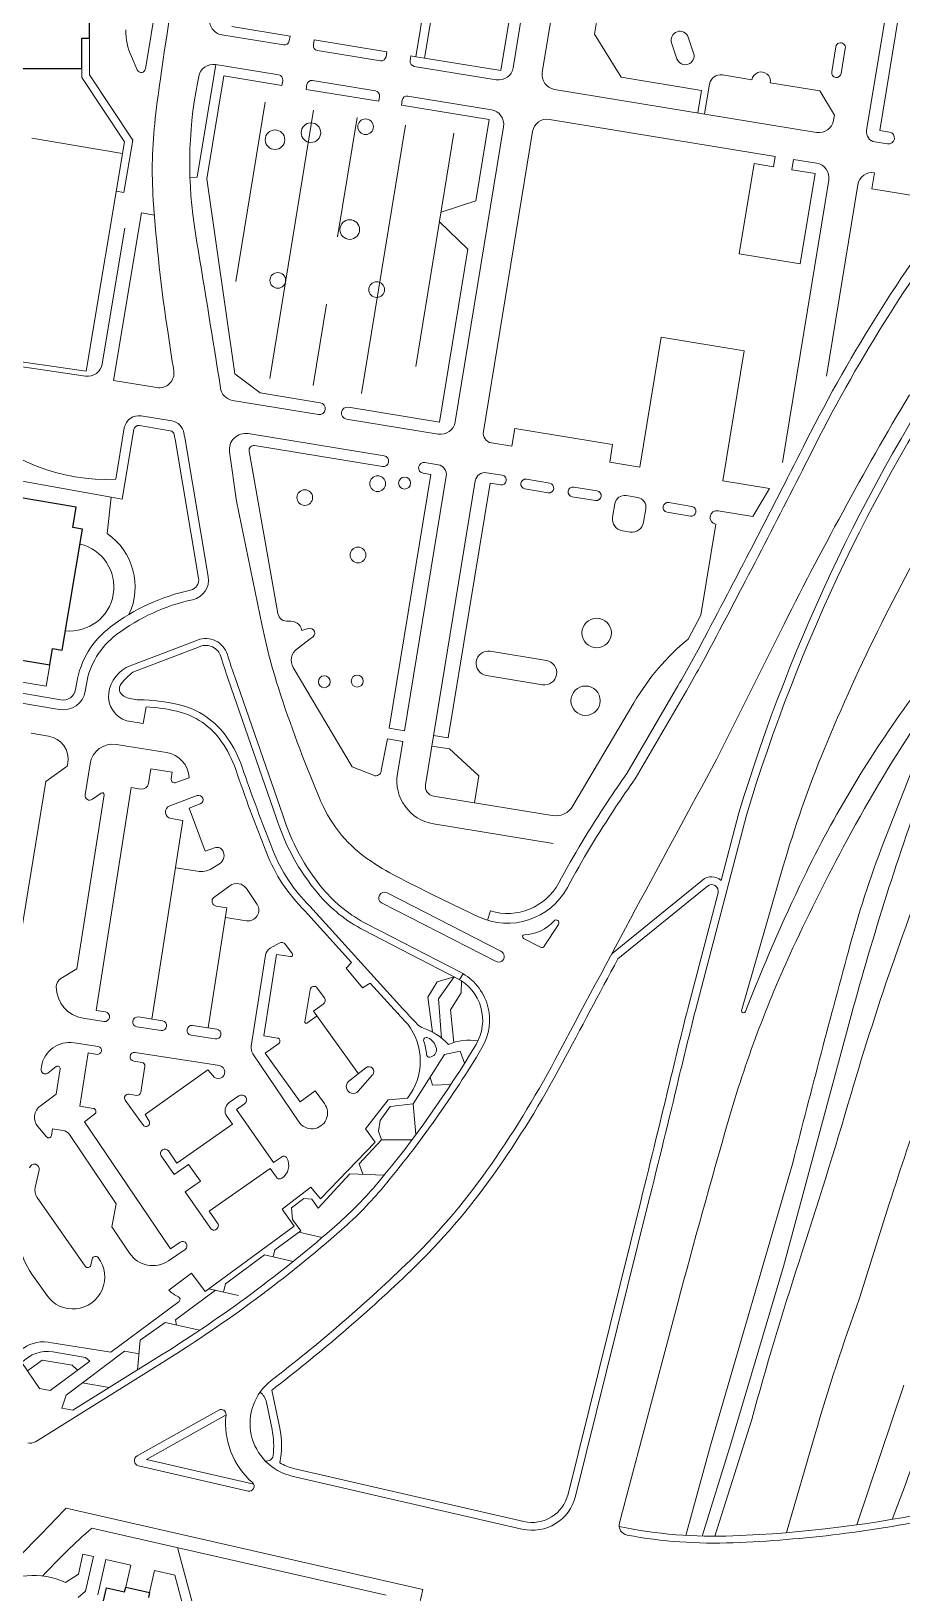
# Model space of a CAD drawing. Header units: feet. Extents: x 2817291 to 2825191, y 230718 to 237492.
# Drawn here: x 2821381 to 2822273, y 232262 to 233862 of the extents above; entities that cross this region are included whole.
import ezdxf

# ---------------------------------------------------------------- set-up
doc = ezdxf.new("R2010")
doc.units = ezdxf.units.FT
doc.layers.add('63', color=7, linetype='Continuous', lineweight=13)

msp = doc.modelspace()

# ---------------------------------------------------------------- linework, layer by layer
at = {"layer": '63', "lineweight": 25}
for p, q in [((2821440.99, 233854.704), (2821440.99, 234300.932)), ((2821432.95, 233854.704), (2821440.99, 233854.704)), ((2821432.95, 233823.549), (2821432.95, 233854.704)), ((2821258.077, 233823.549), (2821432.95, 233823.549)), ((2821427.299, 233374.235), (2821085.333, 233431.52)), ((2821423.812, 233353.42), (2821427.299, 233374.235)), ((2821412.968, 233227.858), (2821433.724, 233351.759)), ((2821433.724, 233351.759), (2821423.812, 233353.42)), ((2821139.547, 233256.338), (2821400.234, 233212.668)), ((2821400.234, 233212.668), (2821403.056, 233229.519)), ((2821403.056, 233229.519), (2821412.968, 233227.858)), ((2821436.639, 232172.387), (2821458.335, 232267.428)), ((2821458.335, 232267.428), (2821476.951, 232263.179)), ((2821476.951, 232263.179), (2821478.07, 232268.078)), ((2821478.07, 232268.078), (2821490.317, 232265.282)), ((2821490.317, 232265.282), (2821502.565, 232262.486)), ((2821502.565, 232262.486), (2821501.447, 232257.587))]:
    msp.add_line(p, q, dxfattribs=at)
at = {"layer": '63'}
for p, q in [((2821875.143, 233824.424), (2821924.909, 234127.906)), ((2821949.336, 234090.546), (2821904.897, 233819.545)), ((2822288.71, 234073.342), (2822237.318, 233759.942)), ((2822250.78, 233760.025), (2822301.806, 234071.194)), ((2821801.418, 233994.625), (2821775.356, 233835.695)), ((2821806.4, 233969.112), (2821784.282, 233834.231)), ((2821862.632, 233821.383), (2821884.75, 233956.264)), ((2821968.488, 233920.381), (2821958.405, 233858.891)), ((2821498.229, 233823.168), (2821513.068, 233913.552)), ((2821576.481, 233858.122), (2821639.841, 233847.733)), ((2821646.426, 233856.837), (2821586.92, 233866.595)), ((2821645.613, 233851.878), (2821646.426, 233856.837)), ((2821958.405, 233858.891), (2821985.783, 233814.682)), ((2821440.99, 233816.929), (2821440.99, 233854.704)), ((2821670.407, 233847.812), (2821671.22, 233852.771)), ((2821671.22, 233852.771), (2821745.603, 233840.574)), ((2821739.018, 233831.469), (2821674.553, 233842.04)), ((2821745.603, 233840.574), (2821744.79, 233835.615)), ((2822042.92, 233833.59), (2822037.426, 233849.767)), ((2822054.555, 233855.585), (2822060.05, 233839.408)), ((2822205.78, 233845.824), (2822201.552, 233820.038)), ((2822211.266, 233818.445), (2822215.495, 233844.231)), ((2821483.816, 233835.783), (2821489.954, 233822.091)), ((2821570.148, 233827.589), (2821634.799, 233816.988)), ((2821770.397, 233836.508), (2821769.584, 233831.549)), ((2821775.356, 233835.695), (2821770.397, 233836.508)), ((2821773.73, 233825.777), (2821857.827, 233811.987)), ((2821775.356, 233835.695), (2821784.282, 233834.231)), ((2821784.282, 233834.231), (2821862.632, 233821.383)), ((2821432.95, 233814.504), (2821432.95, 233823.549)), ((2821476.774, 233748.475), (2821432.95, 233814.504)), ((2821485.228, 233750.277), (2821440.99, 233816.929)), ((2821578.625, 233816.015), (2821561.325, 233710.513)), ((2821638.132, 233806.257), (2821578.625, 233816.015)), ((2821638.945, 233811.216), (2821638.132, 233806.257)), ((2821733.976, 233800.724), (2821669.511, 233811.296)), ((2821985.783, 233814.682), (2822068.1, 233801.184)), ((2822119.787, 233812.059), (2822089.51, 233817.024)), ((2822189.21, 233800.674), (2822138.63, 233808.969)), ((2821663.739, 233807.15), (2821662.926, 233802.191)), ((2821662.926, 233802.191), (2821737.309, 233789.994)), ((2821737.309, 233789.994), (2821738.122, 233794.952)), ((2821767.201, 233795.276), (2821852.786, 233781.242)), ((2821917.334, 233802.229), (2822186.104, 233758.156)), ((2822068.1, 233801.184), (2822064.319, 233778.126)), ((2822076.266, 233807.512), (2822071.261, 233776.988)), ((2822204.273, 233775.799), (2822189.21, 233800.674)), ((2821590.948, 233605.468), (2821621.035, 233788.945)), ((2821625.574, 233506.093), (2821670.623, 233780.814)), ((2821760.615, 233786.172), (2821761.429, 233791.13)), ((2821850.371, 233771.454), (2821760.615, 233786.172)), ((2821695.193, 233651.163), (2821715.253, 233773.495)), ((2821719.793, 233490.643), (2821764.842, 233765.364)), ((2821865.223, 233763.926), (2821815.632, 233461.509)), ((2821836.707, 233688.131), (2821850.371, 233771.454)), ((2822143.578, 233733.557), (2821912.292, 233771.484)), ((2822203.42, 233770.593), (2822204.273, 233775.799)), ((2821381.694, 233752.193), (2821474.785, 233736.598)), ((2821437.429, 233513.6), (2821476.774, 233748.475)), ((2821476.234, 233696.584), (2821485.228, 233750.277)), ((2821775.236, 233518.215), (2821814.43, 233757.232)), ((2821894.976, 233759.047), (2821844.572, 233451.671)), ((2822245.61, 233748.398), (2822258.706, 233746.25)), ((2822260.698, 233758.399), (2822250.78, 233760.025)), ((2822141.829, 233722.895), (2822143.578, 233733.557)), ((2822162.421, 233730.467), (2822160.673, 233719.805)), ((2822186.021, 233726.598), (2822162.421, 233730.467)), ((2822106.869, 233633.913), (2822121.994, 233726.148)), ((2822121.994, 233726.148), (2822141.829, 233722.895)), ((2822160.673, 233719.805), (2822184.475, 233715.902)), ((2822184.475, 233715.902), (2822169.351, 233623.667)), ((2822242.803, 233700.227), (2822245.527, 233716.84)), ((2821468.304, 233697.912), (2821476.234, 233696.584)), ((2821561.325, 233710.513), (2821589.767, 233510.894)), ((2822151.01, 233419.932), (2822198.458, 233709.282)), ((2822228.211, 233704.403), (2822196.051, 233508.279)), ((2822305.487, 233689.948), (2822242.803, 233700.227)), ((2821801.154, 233676.272), (2821836.707, 233688.131)), ((2821494.123, 233675.629), (2821465.397, 233504.151)), ((2821507.461, 233673.395), (2821494.123, 233675.629)), ((2821828.593, 233638.647), (2821799.536, 233666.407)), ((2821477.257, 233660.112), (2821453.958, 233521.024)), ((2821799.507, 233461.272), (2821828.593, 233638.647)), ((2822169.351, 233623.667), (2822106.869, 233633.913)), ((2821670.204, 233498.775), (2821683.868, 233582.099)), ((2822004.807, 233415.211), (2822026.629, 233548.283)), ((2822026.629, 233548.283), (2822111.921, 233534.296)), ((2821436.923, 233508.595), (2821348.855, 233521.387)), ((2821349.577, 233526.36), (2821437.429, 233513.6)), ((2822111.921, 233534.296), (2822090.1, 233401.225)), ((2821575.035, 233496.367), (2821573.653, 233505.964)), ((2821589.767, 233510.894), (2821615.703, 233491.413)), ((2821465.397, 233504.151), (2821509.936, 233496.69)), ((2821615.703, 233491.413), (2821677.475, 233481.283)), ((2821675.496, 233469.212), (2821587.516, 233483.639)), ((2821706.214, 233476.57), (2821799.507, 233461.272)), ((2821523.683, 233452.607), (2821492.291, 233457.866)), ((2821525.344, 233462.519), (2821493.951, 233467.778)), ((2821798.316, 233449.071), (2821704.234, 233464.499)), ((2821476.592, 233455.4), (2821467.792, 233402.866)), ((2821486.504, 233453.74), (2821474.56, 233382.437)), ((2821552.68, 233301.41), (2821528.568, 233443.987)), ((2821562.589, 233303.086), (2821538.477, 233445.663)), ((2821742.926, 233426.762), (2821603.571, 233449.613)), ((2821873.894, 233436.678), (2821876.85, 233454.704)), ((2821876.85, 233454.704), (2821977.019, 233438.279)), ((2821463.101, 233384.357), (2821237.158, 233425.197)), ((2821584.465, 233430.876), (2821591.743, 233380.337)), ((2821633.969, 233265.383), (2821604.562, 233431.679)), ((2821610.146, 233437.333), (2821741.137, 233415.852)), ((2821852.863, 233440.127), (2821873.894, 233436.678)), ((2821977.019, 233438.279), (2821974.062, 233420.252)), ((2821790.725, 233407.721), (2821782.791, 233409.022)), ((2821784.58, 233419.931), (2821798.262, 233417.688)), ((2821847.851, 233409.556), (2821863.922, 233406.921)), ((2821974.062, 233420.252), (2822004.807, 233415.211)), ((2821748.116, 233147.877), (2821790.725, 233407.721)), ((2821806.553, 233406.144), (2821763.781, 233145.308)), ((2821785.24, 233089.849), (2821836.306, 233401.265)), ((2821851.386, 233398.792), (2821808.614, 233137.956)), ((2821862.296, 233397.003), (2821851.386, 233398.792)), ((2821887.09, 233392.937), (2821910.892, 233389.034)), ((2821912.519, 233398.952), (2821888.716, 233402.855)), ((2821937.313, 233394.886), (2821961.115, 233390.983)), ((2822090.1, 233401.225), (2822137.705, 233393.418)), ((2822137.705, 233393.418), (2822120.791, 233364.799)), ((2821459.081, 233347.171), (2821463.101, 233384.357)), ((2821463.101, 233384.357), (2821474.56, 233382.437)), ((2821591.743, 233380.337), (2821617.873, 233252.699)), ((2821959.489, 233381.065), (2821935.687, 233384.968)), ((2821979.325, 233377.813), (2821977.048, 233363.928)), ((2822002.77, 233384.152), (2821990.869, 233386.104)), ((2822058.309, 233375.045), (2822034.506, 233378.948)), ((2822008.784, 233358.724), (2822011.061, 233372.608)), ((2822032.88, 233369.03), (2822056.683, 233365.127)), ((2822120.791, 233364.799), (2822085.087, 233370.654)), ((2821986.997, 233350.075), (2821994.931, 233348.774)), ((2822082.81, 233356.769), (2822067.522, 233263.543)), ((2821665.071, 233250.099), (2821658.633, 233248.099)), ((2822067.522, 233263.543), (2822054.368, 233239.22)), ((2820998.189, 233235.949), (2821409.989, 233166.965)), ((2821551.75, 233238.192), (2821482.669, 233211.855)), ((2821653.623, 233229.251), (2821668.566, 233240.36)), ((2822148.898, 233246.837), (2822083.578, 233115.926)), ((2821554.256, 233231.619), (2821485.473, 233205.395)), ((2821851.671, 233226.629), (2821909.194, 233217.196)), ((2821258.64, 233213.969), (2821396.581, 233190.862)), ((2821269.462, 233200.696), (2821411.65, 233176.878)), ((2821396.581, 233190.862), (2821400.234, 233212.668)), ((2821710.053, 233108.289), (2821649.744, 233209.914)), ((2821905.128, 233192.402), (2821847.605, 233201.835)), ((2821426.629, 233187.559), (2821427.801, 233194.552)), ((2821436.541, 233185.898), (2821437.713, 233192.892)), ((2821632.297, 233056.525), (2821583.088, 233198.129)), ((2821638.979, 233058.731), (2821589.733, 233200.438)), ((2822043.923, 233191.35), (2821991.677, 233101.552)), ((2822000.139, 233096.111), (2822052.61, 233186.296)), ((2821495.933, 233152.568), (2821498.972, 233169.655)), ((2821998.858, 233173.977), (2821936.333, 233068.219)), ((2821479.318, 233155.352), (2821495.933, 233152.568)), ((2822257.591, 233038.225), (2822303.785, 233155.826)), ((2821399.029, 233139.786), (2821381.214, 233142.833)), ((2821746.327, 233136.967), (2821739.968, 233104.402)), ((2821761.992, 233134.399), (2821746.327, 233136.967)), ((2821763.781, 233145.308), (2821748.116, 233147.877)), ((2821808.614, 233137.956), (2821793.534, 233140.429)), ((2821519.719, 233123.098), (2821468.563, 233131.144)), ((2821756.543, 233101.168), (2821761.992, 233134.399)), ((2821791.745, 233129.52), (2821809.8, 233126.559)), ((2821809.8, 233126.559), (2821839.943, 233099.211)), ((2821396.09, 233093.387), (2821418.131, 233108.99)), ((2821418.131, 233108.99), (2821418.656, 233112.062)), ((2821441.577, 233111.494), (2821436.561, 233079.608)), ((2821501.462, 233091.204), (2821503.832, 233106.266)), ((2821503.832, 233106.266), (2821525.674, 233102.831)), ((2821732.05, 233099.589), (2821710.053, 233108.289)), ((2821330.621, 232692.662), (2821396.09, 233093.387)), ((2821525.674, 233102.831), (2821524.625, 233096.164)), ((2821529.575, 233092.097), (2821543.076, 233097.041)), ((2821839.943, 233099.211), (2821835.389, 233071.441)), ((2821455.878, 233079.522), (2821427.877, 232901.513)), ((2821444.04, 233075.035), (2821452.792, 233081.409)), ((2821447.617, 232858.842), (2821483.518, 233087.079)), ((2821483.518, 233087.079), (2821493.617, 233085.491)), ((2821523.192, 233068.338), (2821551.222, 233078.801)), ((2821915.216, 233058.351), (2821793.532, 233078.305)), ((2821554.386, 233070.327), (2821543.087, 233066.11)), ((2821543.087, 233066.11), (2821559.605, 233021.856)), ((2822061.848, 232858.565), (2822114.239, 233058.884)), ((2822088.403, 232991.876), (2822106.499, 233061.063)), ((2821504.897, 232849.88), (2821536.744, 233053.432)), ((2821536.744, 233053.432), (2821524.509, 233055.346)), ((2821916.127, 233029.685), (2821793.435, 233049.804)), ((2821559.605, 233021.856), (2821569.021, 233025.371)), ((2821566.228, 233004.228), (2821574.106, 233009.041)), ((2821578.072, 233021.24), (2821578.201, 233020.896)), ((2821529.132, 233004.778), (2821551.454, 233001.285)), ((2822109.326, 232859.738), (2822151.537, 233005.465)), ((2821568.503, 232974.561), (2821584.845, 232986.481)), ((2821601.697, 232983.536), (2821612.591, 232967.423)), ((2821862.388, 232919.34), (2821745.913, 232979.177)), ((2821976.094, 232916.777), (2822069.06, 232992.366)), ((2822074.132, 232986.128), (2821982.418, 232911.557)), ((2822054.06, 232860.566), (2822085.06, 232979.093)), ((2821562.487, 232840.869), (2821581.751, 232963.993)), ((2821581.751, 232963.993), (2821570.64, 232965.732)), ((2821666.85, 232965.516), (2821762.072, 232860.526)), ((2821740.157, 232968.918), (2821857.623, 232908.918)), ((2821851.848, 232960.712), (2821848.913, 232951.1)), ((2821601.947, 232950.661), (2821580.197, 232954.064)), ((2821661.772, 232960.644), (2821709.52, 232907.998)), ((2821820.998, 232897.871), (2821725.41, 232947.174)), ((2821906.994, 232924.463), (2821921.637, 232946.958)), ((2821817.773, 232891.619), (2821722.185, 232940.922)), ((2821885.773, 232932.534), (2821903.062, 232923.439)), ((2821621.346, 232915.513), (2821606.676, 232822.252)), ((2821619.513, 232832.712), (2821632.63, 232916.105)), ((2821635.244, 232927.786), (2821626.183, 232922.557)), ((2821632.63, 232916.105), (2821646.826, 232913.872)), ((2821648.712, 232916.958), (2821641.848, 232926.385)), ((2821427.877, 232901.513), (2821411.622, 232891.365)), ((2821709.52, 232907.998), (2821703.923, 232902.078)), ((2821703.923, 232902.078), (2821720.856, 232881.849)), ((2821681.604, 232871.787), (2821674.357, 232881.74)), ((2821720.856, 232881.849), (2821728.726, 232886.821)), ((2821728.726, 232886.821), (2821756.861, 232855.8)), ((2821787.567, 232872.48), (2821797.382, 232888.135)), ((2821797.382, 232888.135), (2821814.551, 232893.28)), ((2821814.551, 232893.28), (2821798.464, 232870.617)), ((2821820.161, 232890.3), (2821824.004, 232896.2)), ((2821821.952, 232876.796), (2821822.066, 232889.117)), ((2821667.03, 232880.003), (2821661.591, 232847.089)), ((2821670.606, 232858.06), (2821680.538, 232865.174)), ((2821792.463, 232836.488), (2821787.567, 232872.48)), ((2821798.464, 232870.617), (2821801.821, 232830.361)), ((2821810.809, 232859.329), (2821821.952, 232876.796)), ((2821434.49, 232850.723), (2821455.682, 232847.407)), ((2821457.236, 232857.337), (2821447.617, 232858.842)), ((2821515.819, 232848.171), (2821490.996, 232852.055)), ((2821663.762, 232845.739), (2821674.118, 232853.158)), ((2821716.521, 232793.966), (2821670.606, 232858.06)), ((2821814.35, 232825.949), (2821810.809, 232859.329)), ((2822151.978, 232596.339), (2822221.584, 232853.7)), ((2821489.442, 232842.125), (2821514.265, 232838.241)), ((2821545.047, 232833.425), (2821569.87, 232829.541)), ((2821571.424, 232839.471), (2821546.6, 232843.355)), ((2821449.921, 232821.743), (2821425.1, 232825.647)), ((2821633.614, 232830.494), (2821619.513, 232832.712)), ((2821621.012, 232815.114), (2821634.901, 232825.064)), ((2821804.658, 232813.528), (2821820.923, 232817.021)), ((2821820.923, 232817.021), (2821825.278, 232804.697)), ((2821391.78, 232801.384), (2821391.346, 232798.628)), ((2821398.127, 232794.59), (2821406.95, 232801.334)), ((2821431.147, 232760.601), (2821439.736, 232815.206)), ((2821439.736, 232815.206), (2821448.671, 232813.8)), ((2821494.766, 232805.532), (2821486.242, 232806.873)), ((2821487.647, 232815.809), (2821574.022, 232802.222)), ((2821493.379, 232774.633), (2821497.622, 232801.61)), ((2821608.425, 232814.377), (2821655.458, 232744.596)), ((2821656.714, 232765.277), (2821621.012, 232815.114)), ((2821772.504, 232763.153), (2821804.658, 232813.528)), ((2821410.747, 232799.073), (2821406.656, 232773.07)), ((2821562.164, 232797.983), (2821497.977, 232752.124)), ((2821567.34, 232792.082), (2821562.164, 232797.983)), ((2821706.784, 232786.301), (2821724.246, 232800.049)), ((2821731.121, 232792.774), (2821716.409, 232776.116)), ((2821789.963, 232790.506), (2821792.358, 232782.321)), ((2821406.656, 232773.07), (2821390.398, 232760.844)), ((2821481.332, 232773.055), (2821489.456, 232771.777)), ((2821594.06, 232771.262), (2821584.164, 232764.369)), ((2821672.238, 232776.397), (2821656.714, 232765.277)), ((2821681.602, 232763.325), (2821672.238, 232776.397)), ((2821766.808, 232768.972), (2821747.138, 232767.237)), ((2821792.358, 232782.321), (2821811.368, 232783.014)), ((2821444.662, 232758.475), (2821431.147, 232760.601)), ((2821495.423, 232742.352), (2821477.559, 232766.884)), ((2821591.558, 232757.271), (2821599.805, 232763.016)), ((2821629.472, 232702.844), (2821591.558, 232757.271)), ((2821747.138, 232767.237), (2821723.717, 232737.596)), ((2821738.71, 232746.146), (2821749.157, 232760.25)), ((2821749.157, 232760.25), (2821772.504, 232763.153)), ((2821772.504, 232763.153), (2821775.415, 232731.636)), ((2821387.99, 232740.003), (2821396.875, 232729.367)), ((2821402.042, 232730.796), (2821403.103, 232737.543)), ((2821403.103, 232737.543), (2821413.745, 232735.87)), ((2821435.831, 232744.599), (2821446.177, 232752.475)), ((2821523.885, 232614.639), (2821435.831, 232744.599)), ((2821497.977, 232752.124), (2821502.004, 232745.386)), ((2821587.407, 232742.131), (2821530.505, 232702.494)), ((2821581.662, 232750.378), (2821587.407, 232742.131)), ((2821723.717, 232737.596), (2821733.571, 232723.675)), ((2821737.223, 232735.145), (2821738.71, 232746.146)), ((2821420.276, 232731.723), (2821468.346, 232660.774)), ((2821733.571, 232723.675), (2821677.812, 232665.916)), ((2821717.167, 232701.589), (2821740.326, 232726.186)), ((2821740.326, 232726.186), (2821737.223, 232735.145)), ((2821740.326, 232726.186), (2821771.382, 232726.243)), ((2821514.467, 232709.693), (2821527.679, 232690.726)), ((2821530.505, 232702.494), (2821521.889, 232714.864)), ((2821637.719, 232708.589), (2821629.472, 232702.844)), ((2821385.251, 232677.463), (2821389.29, 232695.149)), ((2821527.679, 232690.726), (2821542.523, 232701.067)), ((2821542.523, 232701.067), (2821554.587, 232683.749)), ((2821563.574, 232653.264), (2821626.248, 232696.923)), ((2821626.248, 232696.923), (2821632.567, 232687.852)), ((2821675.372, 232656.337), (2821707.618, 232691.403)), ((2821707.618, 232691.403), (2821743.046, 232690.184)), ((2821721.01, 232690.943), (2821717.167, 232701.589)), ((2822077.475, 232413.167), (2822161.649, 232702.735)), ((2821554.587, 232683.749), (2821538.918, 232672.834)), ((2821538.918, 232672.834), (2821564.769, 232635.725)), ((2821667.618, 232677.856), (2821638.278, 232655.344)), ((2821677.812, 232665.916), (2821667.618, 232677.856)), ((2821436.407, 232596.692), (2821387.228, 232667.289)), ((2821468.346, 232660.774), (2821463.786, 232637.047)), ((2821648.092, 232656.574), (2821660.581, 232666.087)), ((2821660.581, 232666.087), (2821668.738, 232665.343)), ((2821668.738, 232665.343), (2821675.372, 232656.337)), ((2821931.305, 232363.155), (2822005.778, 232663.261)), ((2821939.109, 232361.219), (2822013.581, 232661.324)), ((2822230.102, 232563.891), (2822260.583, 232660.686)), ((2821572.191, 232640.895), (2821563.574, 232653.264)), ((2821638.278, 232655.344), (2821650.597, 232637.943)), ((2821649.091, 232644.567), (2821648.092, 232656.574)), ((2821657.484, 232633.174), (2821649.091, 232644.567)), ((2821463.786, 232637.047), (2821482.039, 232610.106)), ((2821650.597, 232637.943), (2821559.605, 232570.916)), ((2821630.781, 232613.504), (2821657.484, 232633.174)), ((2821655.329, 232631.587), (2821679.223, 232626.116)), ((2821521.986, 232602.427), (2821538.942, 232613.916)), ((2821533.869, 232621.404), (2821523.885, 232614.639)), ((2821629.15, 232606.379), (2821630.781, 232613.504)), ((2821443.792, 232604.277), (2821442.322, 232597.841)), ((2821620.43, 232608.376), (2821580.229, 232578.762)), ((2821649.692, 232601.676), (2821620.43, 232608.376)), ((2822097.964, 232413.811), (2822151.978, 232596.339)), ((2821381.911, 232588.766), (2821397.074, 232566.999)), ((2821545.475, 232589.646), (2821522.104, 232572.23)), ((2821559.605, 232570.916), (2821545.475, 232589.646)), ((2821580.229, 232578.762), (2821578.286, 232570.277)), ((2821528.944, 232541.961), (2821569.968, 232572.181)), ((2821563.373, 232573.691), (2821593.511, 232566.791)), ((2821532.927, 232560.663), (2821462.887, 232508.644)), ((2822043.891, 232559.418), (2821984.006, 232333.809)), ((2821492.974, 232521.134), (2821518.495, 232539.201)), ((2821518.495, 232539.201), (2821553.775, 232531.123)), ((2821530.12, 232536.539), (2821528.944, 232541.961)), ((2821462.887, 232508.644), (2821402.224, 232518.369)), ((2821490.183, 232490.578), (2821492.974, 232521.134)), ((2821371.767, 232498.018), (2821389.664, 232471.507)), ((2821377.332, 232489.774), (2821392.596, 232500.574)), ((2821385.486, 232417.062), (2821518.417, 232499.88)), ((2821392.596, 232500.574), (2821423.305, 232495.322)), ((2821400.561, 232469.643), (2821441.332, 232499.377)), ((2821436.887, 232503.196), (2821403.206, 232508.956)), ((2821476.734, 232509.636), (2821417.063, 232464.782)), ((2821423.97, 232449.326), (2821514.697, 232505.851)), ((2821441.332, 232499.377), (2821436.887, 232503.196)), ((2821491.684, 232507.008), (2821476.734, 232509.636)), ((2821423.305, 232495.322), (2821428.701, 232490.165)), ((2821389.664, 232471.507), (2821400.561, 232469.643)), ((2821461.139, 232472.483), (2821433.578, 232477.196)), ((2821627.943, 232469.711), (2821635.876, 232431.012)), ((2822227.272, 232331.856), (2822275.299, 232474.798)), ((2821417.063, 232464.782), (2821412.71, 232451.252)), ((2821412.71, 232451.252), (2821423.97, 232449.326)), ((2821573.399, 232449.434), (2821489.667, 232402.427)), ((2821622.271, 232457.345), (2821628, 232429.397)), ((2821580.842, 232444.392), (2821499.478, 232398.714)), ((2822119.63, 232439.734), (2822081.613, 232320.178)), ((2822155.145, 232323.874), (2822184.219, 232423.819)), ((2822052.009, 232321.066), (2822077.475, 232413.167)), ((2822068.931, 232320.337), (2822097.964, 232413.811)), ((2821491.105, 232392.395), (2821603.528, 232366.451)), ((2821499.478, 232398.714), (2821609.253, 232373.381)), ((2821650.156, 232389.728), (2821885.938, 232335.317)), ((2821648.349, 232381.893), (2821884.13, 232327.482)), ((2821416.95, 232349.037), (2821782.633, 232265.559)), ((2821443.426, 232328.56), (2821745.028, 232259.711)), ((2821547.008, 232248.904), (2821531.211, 232308.521)), ((2821434.224, 232301.797), (2821429.527, 232281.221)), ((2821445.002, 232299.337), (2821434.224, 232301.797)), ((2821436.949, 232264.063), (2821445.002, 232299.337)), ((2821457.739, 232296.429), (2821449.463, 232260.176)), ((2821483.214, 232290.613), (2821457.739, 232296.429)), ((2821478.07, 232268.078), (2821483.214, 232290.613)), ((2821429.527, 232281.221), (2821416.288, 232272.903)), ((2821502.565, 232262.486), (2821507.71, 232285.022)), ((2821507.71, 232285.022), (2821528.286, 232280.325)), ((2821528.286, 232280.325), (2821537.515, 232245.492)), ((2821429.281, 232257.567), (2821436.949, 232264.063)), ((2821782.633, 232265.559), (2821766.976, 232196.972))]:
    msp.add_line(p, q, dxfattribs=at)
msp.add_lwpolyline([(2821570.334, 233827.559), (2821551.407, 233712.139), (2821543.887, 233711.896)], dxfattribs=at)
for centre, radius in [((2821631.048, 233750.639), 10.05), ((2821667.875, 233757.84), 10.05), ((2821723.87, 233763.935), 8.04), ((2821707.622, 233658.644), 10.05), ((2821633.903, 233606.571), 8.04), ((2821735.211, 233597.088), 8.04), ((2821736.226, 233398.326), 8.04), ((2821763.817, 233398.894), 6.113), ((2821661.582, 233384.087), 8.04), ((2821716.094, 233325.244), 8.04), ((2821960.67, 233245.419), 15.075), ((2821681.571, 233195.453), 6.113), ((2821715.276, 233196.036), 6.113), ((2821949.286, 233175.995), 15.075)]:
    msp.add_circle(centre, radius, dxfattribs=at)
for centre, radius, start, end in [((2825535.093, 233243.566), 4061.637, 169.1161, 171.86198), ((2821578.921, 233872.999), 15.075, 169.77386, 260.68746), ((2821543.367, 233862.478), 65.26, 179.32596, 204.14554), ((2822045.99, 233852.676), 9.045, 18.75995, 198.75995), ((2821640.654, 233852.691), 5.025, 260.68746, 350.68746), ((2821675.366, 233846.999), 5.025, 170.68746, 260.68746), ((2822210.637, 233845.028), 4.922, 350.68746, 170.68746), ((2821567.708, 233812.713), 15.075, 80.68746, 169.15443), ((2821739.831, 233836.428), 5.025, 260.68746, 350.68746), ((2821774.543, 233830.736), 5.025, 170.68746, 260.68746), ((2821860.267, 233826.863), 15.075, 260.68746, 350.68746), ((2822051.485, 233836.499), 9.045, 198.75995, 18.75994), ((2821493.929, 233823.873), 4.357, 204.14554, 350.67641), ((2823385.556, 233550.946), 1890.234, 171.86198, 173.27521), ((2821979.143, 233725.987), 435.484, 169.08145, 189.42071), ((2815997.042, 234879.967), 5656.905, 349.08145, 349.15443), ((2821633.986, 233812.029), 5.025, 350.68746, 80.68746), ((2821668.698, 233806.337), 5.025, 80.68746, 170.68746), ((2821919.773, 233817.105), 15.075, 170.68746, 260.68746), ((2822087.644, 233805.646), 11.53, 80.68746, 170.68746), ((2822129.208, 233810.514), 9.548, 350.68746, 170.68746), ((2822206.409, 233819.242), 4.922, 170.68746, 350.68746), ((2821733.163, 233795.766), 5.025, 350.68746, 80.68746), ((2821766.387, 233790.317), 5.025, 80.68746, 170.68746), ((2821850.346, 233766.365), 15.075, 350.68746, 80.68746), ((2821953.162, 233719.842), 447.917, 173.27521, 183.96409), ((2821909.853, 233756.607), 15.075, 80.68746, 170.68746), ((2822188.543, 233773.032), 15.075, 260.68746, 350.68746), ((2822247.236, 233758.316), 10.05, 170.68746, 260.68746), ((2822259.702, 233752.325), 6.155, 260.68746, 80.68746), ((2822183.581, 233711.721), 15.075, 350.68746, 80.68746), ((2822243.088, 233701.963), 15.075, 80.68746, 170.68746), ((2823602.248, 232720.958), 1598.67, 142.13951, 153.18443), ((2823193.567, 233805.798), 1691.297, 183.96409, 188.62381), ((2823602.248, 232720.958), 1588.62, 142.13951, 153.18443), ((2801239.754, 230284.902), 20587.44, 9.00134, 9.42071), ((2823832.78, 232540.326), 1803.113, 145.47692, 163.21393), ((2823832.78, 232540.326), 1795.072, 145.47333, 163.20917), ((2827789.521, 234502.825), 6339.807, 188.62381, 188.97394), ((2821439.09, 233523.514), 15.075, 261.73566, 350.4903), ((2821512.427, 233511.558), 15.075, 260.4903, 8.97393), ((2821589.956, 233498.515), 15.075, 188.19426, 260.68746), ((2825544.452, 231552.579), 3794.772, 149.31225, 153.48247), ((2821676.485, 233475.247), 6.116, 260.68746, 80.68746), ((2821705.224, 233470.535), 6.116, 80.68746, 260.68746), ((2821458.625, 233600.594), 197.94, 224.58574, 272.65432), ((2821491.46, 233452.91), 15.075, 80.4903, 170.4903), ((2821491.46, 233452.91), 5.025, 80.4903, 170.4903), ((2821522.853, 233447.651), 15.075, 9.55774, 80.4903), ((2821800.756, 233463.948), 15.075, 260.68746, 350.68746), ((2821522.853, 233447.651), 5.025, 9.55774, 80.4903), ((2827789.521, 234502.825), 6349.857, 189.55774, 189.59891), ((2827789.521, 234502.825), 6339.807, 189.55774, 189.59891), ((2821600.887, 233433.241), 16.591, 80.68746, 188.19426), ((2821854.49, 233450.044), 10.05, 170.68746, 260.68746), ((2811247.98, 238965.763), 12244.217, 332.12192, 333.18443), ((2821609.358, 233432.527), 4.87, 80.68746, 190.02819), ((2821742.031, 233421.307), 5.528, 260.68746, 80.68746), ((2811247.98, 238965.763), 12254.267, 332.12192, 333.18443), ((2821783.686, 233414.477), 5.528, 80.68746, 260.68746), ((2821796.636, 233407.77), 10.05, 350.68746, 80.68746), ((2821846.224, 233399.638), 10.05, 80.68746, 170.68746), ((2821863.109, 233401.962), 5.025, 260.68746, 80.68746), ((2821887.903, 233397.896), 5.025, 80.68746, 260.68746), ((2821911.705, 233393.993), 5.025, 260.68746, 80.68746), ((2821936.5, 233389.927), 5.025, 80.68746, 260.68746), ((2821960.302, 233386.024), 5.025, 260.68746, 80.68746), ((2821989.242, 233376.186), 10.05, 80.68746, 170.68746), ((2822001.143, 233374.235), 10.05, 350.68746, 80.68746), ((2822033.693, 233373.989), 5.025, 80.68746, 260.68746), ((2824007.016, 232377.724), 1961.621, 149.29606, 157.57384), ((2821988.949, 233361.976), 12.06, 170.68746, 260.68746), ((2822057.496, 233370.086), 5.025, 260.68746, 80.68746), ((2822083.948, 233363.712), 7.035, 80.68746, 260.68746), ((2821421.704, 233292.683), 66.075, 334.64292, 55.55136), ((2821996.883, 233360.675), 12.06, 260.68746, 350.68746), ((2821420.826, 233292.495), 45.12, 264.21255, 76.76805), ((2821542.225, 233299.642), 10.603, 282.32108, 9.5989), ((2821542.225, 233299.642), 20.653, 282.32108, 9.5989), ((2821589.647, 233082.532), 211.626, 102.32108, 126.88748), ((2821589.647, 233082.532), 201.576, 102.32108, 126.88748), ((2821643.51, 233267.07), 9.689, 190.02819, 278.21662), ((2821516.761, 233179.65), 90.2, 126.88748, 170.4903), ((2822225.894, 233377.176), 620.632, 191.56997, 198.3933), ((2821646.653, 233245.306), 12.301, 13.12451, 98.21662), ((2821666.607, 233245.153), 5.178, 292.23162, 107.25251), ((2821516.761, 233179.65), 80.15, 126.88748, 170.4903), ((2821560.024, 233216.49), 23.226, 17.1746, 110.86942), ((2821560.024, 233216.49), 16.191, 17.1746, 110.86942), ((2822215.484, 233045.905), 251.653, 129.80899, 149.40786), ((2820841.235, 233891.094), 1391.439, 329.80844, 332.12192), ((2820841.235, 233891.094), 1401.489, 329.80844, 332.12192), ((2822245.973, 233428.494), 701.773, 197.1746, 199.16325), ((2822245.973, 233428.494), 694.737, 197.1746, 199.16325), ((2821662.41, 233217.43), 14.729, 126.62665, 210.68681), ((2821849.638, 233214.232), 12.563, 80.68746, 260.68746), ((2821907.161, 233204.799), 12.563, 260.68746, 80.68746), ((2821495.001, 233179.511), 34.615, 110.86942, 172.63158), ((2821529.147, 233149.27), 71.115, 127.88847, 141.69336), ((2821413.799, 233189.708), 23.059, 260.4903, 350.4903), ((2821413.799, 233189.708), 13.009, 260.4903, 350.4903), ((2821479.918, 233188.158), 8.38, 141.69336, 244.13786), ((2821486.754, 233180.578), 26.299, 172.63158, 253.57713), ((2821492.394, 233213.896), 36.982, 244.13786, 269.30097), ((2821489.649, 232988.855), 188.076, 77.01534, 89.30096), ((2821489.649, 232988.855), 181.041, 77.01534, 87.04801), ((2821513.013, 233090.182), 84.09, 34.68824, 77.01534), ((2822955.168, 233619.678), 1389.168, 198.39329, 203.1832), ((2822955.168, 233619.678), 1389.168, 198.39329, 203.1832), ((2823243.02, 232476.199), 1189.223, 143.81387, 154.16657), ((2821513.013, 233090.182), 77.055, 34.68824, 77.01534), ((2823567.922, 232305.645), 1534.247, 146.09604, 151.70878), ((2821394.981, 233116.111), 24.019, 350.29575, 80.29574), ((2821480.681, 233067.804), 123.411, 18.96096, 34.68824), ((2821464.895, 233107.826), 23.605, 81.06077, 171.06077), ((2821515.408, 233095.737), 27.698, 2.69959, 81.07462), ((2821480.681, 233067.804), 116.376, 18.96096, 34.68824), ((2823273.222, 232680.563), 1167.792, 157.57384, 163.84607), ((2823460.18, 233747.891), 1976.692, 198.96096, 201.59381), ((2823460.18, 233747.891), 1969.657, 198.96096, 201.59381), ((2857587.108, 213825.351), 40405.778, 151.48289, 151.97805), ((2821494.683, 233092.27), 6.863, 261.06077, 351.06077), ((2821528.297, 233095.587), 3.717, 171.06077, 290.11537), ((2821734.302, 233104.805), 5.681, 246.65122, 355.92629), ((2821800.671, 233093.932), 44.717, 170.68746, 260.68746), ((2821795.158, 233088.222), 10.05, 170.68746, 260.68746), ((2822957.919, 232418.103), 1183.522, 144.72721, 146.43977), ((2822957.919, 232418.103), 1173.472, 144.70548, 146.43977), ((2825093.588, 232076.927), 2975.194, 159.91814, 164.86567), ((2821441.247, 233078.87), 4.744, 171.06077, 306.06077), ((2821453.945, 233079.827), 1.957, 351.06077, 126.06077), ((2821552.804, 233074.564), 4.523, 290.46927, 110.46926), ((2821805.879, 233127.492), 138.923, 203.1832, 236.61247), ((2821525.553, 233062.015), 6.75, 110.46926, 261.10762), ((2821848.181, 233124.144), 219.191, 197.36333, 219.96459), ((2821918.557, 233078.728), 20.649, 260.68746, 329.40786), ((2822878.026, 232471.104), 1087.648, 146.43977, 151.54264), ((2822878.026, 232471.104), 1077.598, 146.43977, 151.54264), ((2821848.181, 233124.144), 226.226, 197.39153, 219.96459), ((2821571.481, 233018.78), 7.035, 20.46926, 110.46926), ((2824065.843, 232037.641), 2099.713, 151.70878, 155.06636), ((2823267.905, 232641.366), 1085.464, 158.55469, 164.78514), ((2825892.465, 231647.728), 3840.61, 158.75865, 160.77304), ((2821568.969, 233017.45), 9.854, 301.42172, 34.17508), ((2821783.861, 233084.399), 173.843, 201.59381, 225.38833), ((2821783.861, 233084.399), 166.808, 201.59381, 225.45474), ((2821904.488, 233277.11), 318.114, 236.61247, 243.10476), ((2821554.833, 233022.88), 21.857, 261.10762, 301.42172), ((2823200.619, 235832.451), 3183.375, 243.10476, 244.68563), ((2822078.445, 232980.823), 14.877, 47.98386, 129.11367), ((2823786.527, 232213.066), 1793.076, 154.16657, 158.92876), ((2821591.85, 232976.878), 11.886, 34.06221, 126.10762), ((2821792.713, 233077.659), 153.854, 219.96459, 242.71579), ((2821792.713, 233077.659), 146.819, 219.96459, 242.71579), ((2821743.224, 232973.942), 5.886, 62.80876, 238.59994), ((2821869.29, 233017.831), 69.773, 244.68562, 331.54264), ((2821869.29, 233017.831), 59.723, 253.01923, 331.54264), ((2822078.445, 232980.823), 6.837, 345.34304, 129.11367), ((2821571.4, 232970.589), 4.916, 126.10762, 261.10762), ((2821603.62, 232961.359), 10.828, 261.10762, 34.06221), ((2821885.386, 232978.638), 42.334, 271.71022, 318.33015), ((2821919.19, 232948.551), 2.92, 326.93797, 138.33015), ((2821886.709, 232934.313), 2.01, 91.71022, 242.25251), ((2821631.138, 232913.972), 9.912, 119.98831, 171.06077), ((2821637.767, 232923.414), 5.048, 36.06077, 119.98831), ((2821647.13, 232915.806), 1.957, 261.06077, 36.06077), ((2821860.232, 232914.026), 5.735, 242.94279, 67.92189), ((2821904.466, 232926.108), 3.016, 242.25251, 326.93797), ((2823278.184, 232403.822), 1231.095, 155.06636, 163.89058), ((2835942.057, 229194.344), 14220.002, 164.78514, 165.71637), ((2821795.659, 232848.745), 55.276, 329.16926, 62.71579), ((2857587.108, 213825.351), 40397.738, 151.80608, 151.97804), ((2825052.172, 231940.792), 2950.678, 160.77305, 163.61326), ((2821439.531, 232882.945), 32.614, 180.15578, 261.10762), ((2821416.917, 232882.883), 9.999, 121.97515, 180.15578), ((2821671.057, 232879.337), 4.082, 36.06077, 170.61662), ((2821795.659, 232848.745), 48.241, 329.16926, 62.71579), ((2821677.79, 232869.01), 4.718, 305.61662, 36.06076), ((2821456.459, 232852.372), 5.025, 261.10762, 81.10762), ((2821490.219, 232847.09), 5.025, 81.10762, 261.10762), ((2822429.923, 233466.245), 908.655, 222.20697, 223.15416), ((2822429.923, 233466.245), 901.62, 222.20697, 223.57381), ((2828017.314, 231356.282), 6150.062, 165.84201, 166.5142), ((2828017.314, 231356.282), 6142.022, 165.84234, 166.5142), ((2822111.24, 232858.54), 2.258, 147.94114, 338.92876), ((2821515.042, 232843.206), 5.025, 261.10762, 81.10762), ((2821545.823, 232838.39), 5.025, 81.10762, 261.10762), ((2821570.647, 232834.506), 5.025, 261.10762, 81.10762), ((2821662.956, 232846.864), 1.384, 170.61662, 305.61662), ((2821717.852, 232807.018), 62.001, 322.14699, 37.49511), ((2821788.567, 232856.049), 16.366, 223.57381, 250.62051), ((2821761.415, 232778.857), 65.463, 43.57381, 70.62051), ((2821420.571, 232796.856), 29.145, 81.06077, 171.06077), ((2821449.296, 232817.772), 4.02, 261.06077, 81.06077), ((2821617.568, 232820.539), 11.026, 171.06077, 213.98004), ((2821633.146, 232827.515), 3.015, 305.61662, 81.06077), ((2820892.105, 233388.029), 1100.494, 320.1321, 329.16926), ((2820892.105, 233388.029), 1107.529, 320.1321, 329.16926), ((2821786.328, 232828.035), 3.015, 64.8924, 200.80342), ((2821742.974, 232811.563), 43.363, 2.95439, 20.80342), ((2821780.715, 232816.056), 16.244, 13.56516, 64.8924), ((2821788.746, 232818.768), 7.86, 276.45263, 4.62479), ((2821793.575, 232819.159), 3.015, 4.62479, 13.56516), ((2821830.095, 232773.225), 55.025, 80.70431, 112.72107), ((2821408.395, 232799.443), 2.38, 351.06077, 127.39299), ((2821486.945, 232811.341), 4.523, 81.06077, 261.06077), ((2821494.233, 232802.143), 3.431, 351.06077, 81.06077), ((2821572.985, 232795.633), 6.67, 212.17286, 81.06077), ((2821727.355, 232796.101), 5.025, 318.54974, 128.21384), ((2821789.29, 232813.954), 3.015, 182.95439, 276.45264), ((2820996.136, 233299.106), 1044.509, 324.63738, 331.97805), ((2820996.136, 233299.106), 1052.55, 324.63738, 331.97805), ((2821395.546, 232797.967), 4.251, 171.06077, 307.39299), ((2821711.136, 232780.773), 7.035, 128.21384, 318.54974), ((2805852.422, 236671.792), 16643.293, 346.06331, 346.5142), ((2805852.422, 236671.792), 16651.334, 346.06331, 346.5142), ((2821480.724, 232769.188), 3.914, 81.06077, 216.06077), ((2821489.989, 232775.167), 3.431, 261.06077, 351.06077), ((2821596.932, 232767.139), 5.025, 304.86117, 124.86117), ((2816380.796, 234490.737), 6087.85, 341.92369, 343.61326), ((2821399.094, 232749.279), 14.469, 126.94217, 219.87484), ((2821444.14, 232755.152), 3.364, 307.27964, 81.06077), ((2821589.909, 232756.122), 10.05, 124.86117, 214.86117), ((2821668.797, 232753.587), 16.087, 213.98004, 37.2532), ((2824945.001, 231815.358), 2814.37, 160.19956, 162.52069), ((2821498.876, 232743.516), 3.644, 198.63533, 30.86634), ((2830636.735, 230278.574), 8890.401, 163.89058, 165.13447), ((2821399.134, 232731.254), 2.943, 219.87484, 351.06077), ((2821412.236, 232726.276), 9.711, 34.11928, 81.06077), ((2821518.178, 232712.278), 4.523, 34.86117, 214.86117), ((2821640.135, 232705.951), 3.577, 27.23302, 132.48932), ((2821628.89, 232700.164), 16.224, 304.86117, 27.23302), ((2821384.391, 232696.268), 5.025, 347.13486, 167.13486), ((2821294.69, 233087.228), 678.414, 313.87841, 324.63738), ((2821294.69, 233087.228), 686.454, 313.87841, 324.63738), ((2821397.739, 232674.611), 12.81, 167.13486, 214.86117), ((2821635.865, 232690.15), 4.02, 214.86117, 304.86117), ((2821437.862, 232932.224), 389.432, 311.25878, 320.1321), ((2821437.862, 232932.224), 396.467, 311.25878, 320.1321), ((2821448.447, 232635.116), 81.089, 167.13486, 214.86117), ((2821568.48, 232638.31), 4.523, 214.86117, 34.86117), ((2820786.397, 233674.848), 1377.308, 301.92343, 311.25879), ((2820786.397, 233674.848), 1384.343, 301.92343, 311.25879), ((2821505.852, 232626.239), 28.764, 214.11928, 304.11928), ((2821536.406, 232617.66), 4.523, 304.11928, 124.11928), ((2821423.876, 232585.669), 32.663, 214.86117, 37.57262), ((2821439.11, 232598.575), 3.295, 214.86117, 347.13486), ((2821447.086, 232603.525), 3.379, 37.57262, 167.13486), ((2820620.442, 233788.404), 1651.171, 307.56422, 313.87841), ((2825460.604, 231527.152), 3463.368, 161.92368, 164.72243), ((2820620.442, 233788.404), 1659.212, 307.56422, 313.87841), ((2821550.988, 232603.997), 42.934, 227.72169, 243.98189), ((2821530.862, 232562.766), 2.947, 314.48768, 63.98189), ((2824299.066, 231808.616), 2202.511, 159.94543, 163.78046), ((2814332.18, 235343.235), 8481.871, 339.24471, 340.89252), ((2821393.828, 232484.052), 35.328, 76.25181, 125.95498), ((2821397.398, 232474.995), 34.453, 80.29574, 138.06891), ((2821660.778, 232435.754), 55.276, 127.56422, 257.00539), ((2821604.744, 232453.752), 17.891, 11.58486, 51.95602), ((2821660.778, 232435.754), 47.236, 127.56422, 134.03731), ((2821575.859, 232445.052), 5.025, 353.75134, 119.30969), ((2821660.778, 232435.754), 80.401, 173.75134, 228.9329), ((2821379.955, 232425.941), 10.461, 257.1409, 301.92343), ((2821546.394, 232412.668), 83.303, 353.08126, 11.58486), ((2821546.394, 232412.668), 91.343, 349.15022, 11.58486), ((2821492.326, 232397.689), 5.433, 119.30969, 257.00539), ((2821622.518, 232403.871), 6.687, 257.02778, 349.33641), ((2821660.778, 232435.754), 47.236, 238.50982, 257.00538), ((2821604.658, 232371.347), 5.025, 257.00539, 48.9329), ((2821894.472, 232372.295), 45.991, 257.00539, 346.06331), ((2821894.472, 232372.295), 37.951, 257.00539, 346.06331), ((2819063.211, 234580.538), 3243.406, 314.92545, 316.52707), ((2822050.128, 233602.633), 1283.064, 272.23877, 281.93803), ((2822050.128, 233602.633), 1290.099, 272.23877, 281.93803), ((2821871.244, 231836.833), 651.785, 131.02426, 137.23449), ((2821993.72, 232331.231), 10.05, 165.13447, 259.51603), ((2822081.324, 232804.642), 484.464, 258.37862, 272.23877), ((2822081.324, 232804.642), 491.499, 259.51603, 272.23877), ((2821382.935, 232197.878), 82.105, 66.0322, 122.70328)]:
    msp.add_arc(centre, radius, start, end, dxfattribs=at)

doc.saveas('drawing.dxf')
